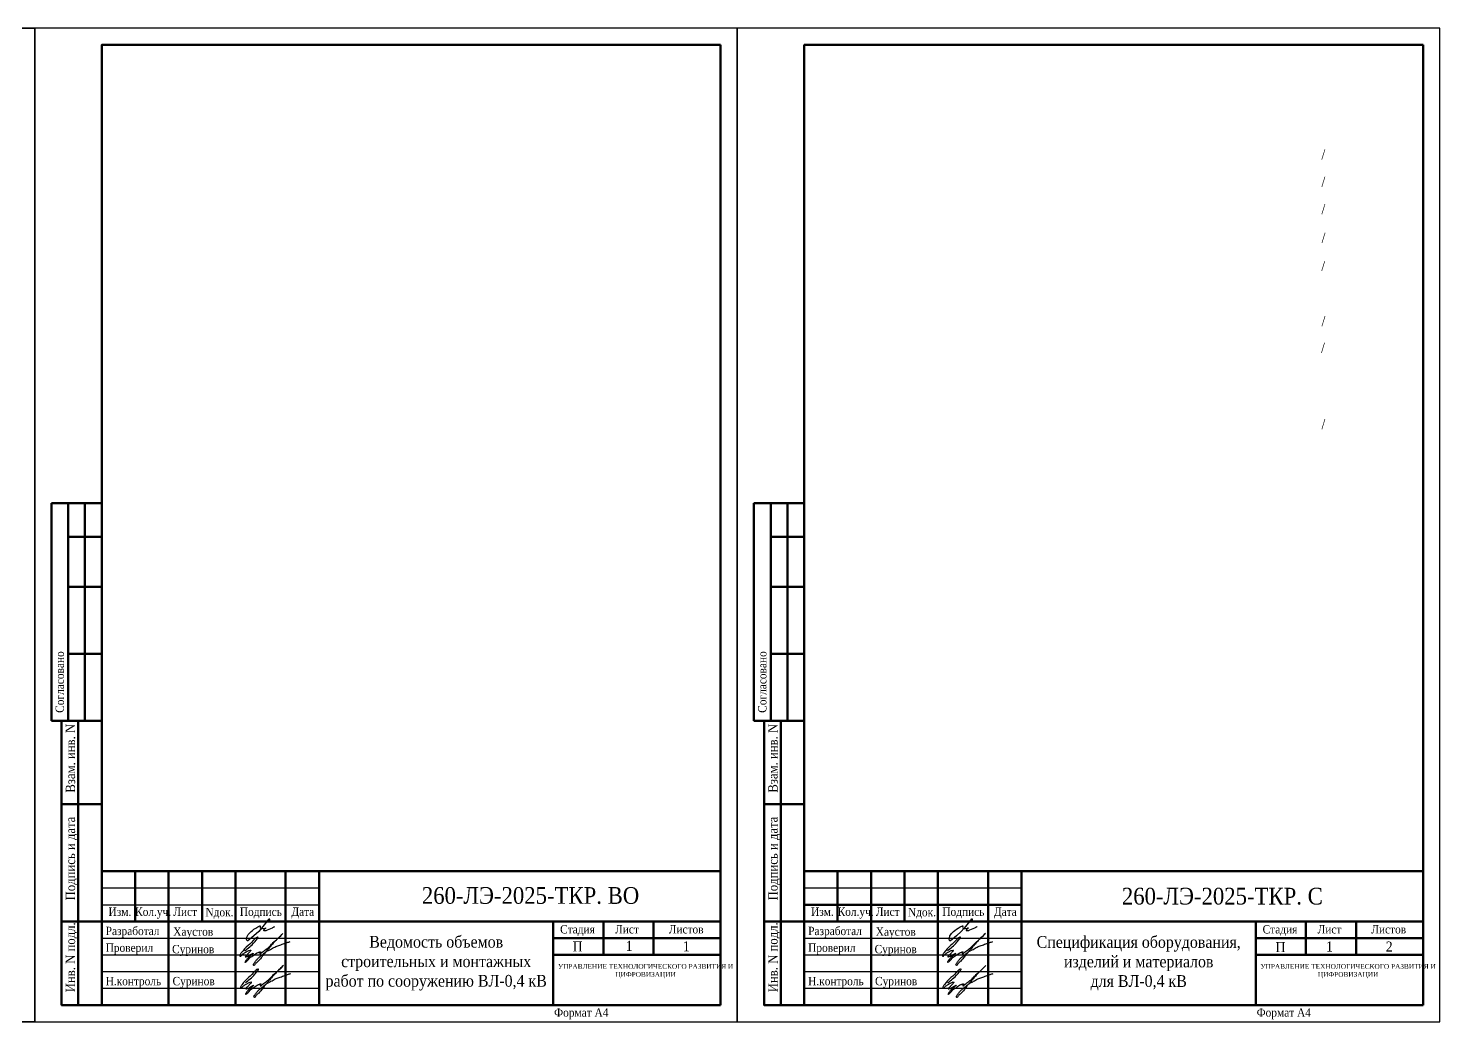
# Model space of a CAD drawing. Header units: millimetres. Extents: x 2174 to 8242, y 1757 to 2055.
# Drawn here: x 6678.8 to 7100.7, y 1758.4 to 2055.4 of the extents above; entities that cross this region are included whole.
import ezdxf

# ---------------------------------------------------------------- set-up
doc = ezdxf.new("R2010")
doc.units = ezdxf.units.MM
doc.layers.add('П', color=7, linetype='Continuous')
doc.layers.add('Чертеж', color=7, linetype='Continuous')
doc.styles.add('стиль1', font='Times New Roman.ttf', dxfattribs={"width": 0.9, "height": 2})
doc.styles.add('стиль2', font='Times New Roman.ttf', dxfattribs={"width": 0.9, "height": 2.5})

# ---------------------------------------------------------------- blocks, each defined once
blk = doc.blocks.new('Штамп б')
at = {"lineweight": 70}
for points in [[(20, 0), (8, 0), (8, 85), (20, 85)], [(13, 0), (13, 85)], [(8, 60), (20, 60)], [(8, 25), (20, 25)]]:
    blk.add_lwpolyline(points, dxfattribs=at)
at = {"lineweight": 25, "style": 'стиль1', "width": 0.9}
for s, p in [('Взам. инв. N', (12.06, 63.49)), ('Подпись и дата', (12.06, 31.28)), ('Инв. N подл.', (12.06, 3.82))]:
    blk.add_text(s, height=2.8, rotation=90, dxfattribs=at).set_placement(p)
blk = doc.blocks.new('A$C5B0935FB')
at = {"lineweight": 70}
for p, q in [((20, 65), (5, 65)), ((5, 0), (5, 65)), ((10, 55), (10, 65)), ((15, 0), (15, 65)), ((20, 0), (20, 65)), ((10, 40), (10, 55)), ((10, 55), (20, 55)), ((10, 20), (10, 40)), ((10, 40), (20, 40)), ((10, 0), (10, 20)), ((10, 20), (20, 20)), ((10, 0), (5, 0)), ((15, 0), (10, 0)), ((20, 0), (15, 0)), ((15, 0), (15, 0))]:
    blk.add_line(p, q, dxfattribs=at)
at = {"lineweight": 25, "style": 'стиль1', "width": 0.9}
blk.add_text('Согласовано', height=2.5, rotation=90, dxfattribs=at).set_placement((8.72, 2.35))
blk = doc.blocks.new('A$C7F1F469D')
at = {"color": 5, "lineweight": 25}
blk.add_spline([(-0.1, 1.78), (1.34, 2.93), (2.75, 4.33), (3.55, 5.31), (3.81, 5.64), (3.86, 5.8), (3.66, 5.81), (3.25, 5.7), (2.89, 5.36), (-1.09, 1.26), (-1.29, 0.98), (-1.47, 0.67), (-1.59, 0.28), (-1.54, 0.16), (-0.98, 0.55), (-0.42, 1.01), (0.34, 1.44), (1.08, 1.86), (1.69, 1.97), (1.62, 1.83), (1.26, 1.37), (0.56, 0.61), (0.16, 0.22), (0, 0), (0.24, -0.04), (0.82, 0.16), (1.44, 0.58), (2.18, 0.95), (2.33, 1.04), (1.93, 0.58), (1.28, 0.02), (0.64, -0.58), (0.1, -1.31), (-0.06, -1.68), (0.13, -1.59), (0.39, -1.41), (1.23, -0.56), (1.62, -0.16), (2.27, 0.27), (2.82, 0.65), (3.41, 1.04), (3.83, 1.25), (4.1, 1.35), (4.33, 1.44), (4.56, 1.45), (4.6, 1.35), (4.48, 1.19), (4.35, 0.92), (4.39, 0.82), (4.59, 0.91), (5.09, 1.34), (6.19, 2.18), (7.41, 3.21), (8.36, 4.22), (9.62, 5.31), (10.99, 6.68), (11.27, 6.98), (9.83, 5.51), (8.6, 4.26), (7.7, 3.28), (7.2, 2.7), (6.74, 2.12), (6.16, 1.41), (5.49, 0.62), (4.74, -0.34), (3.92, -1.29), (3.19, -1.94), (2.91, -2.31), (2.67, -2.58), (2.52, -2.55), (2.49, -2.26), (2.69, -1.9), (3.27, -1.11), (3.8, -0.52), (4.48, 0.07), (5.33, 0.79), (5.97, 1.29), (6.7, 1.77), (7.56, 2.21), (8.83, 2.91), (10.02, 3.35), (11.36, 3.83), (12.55, 4.24), (13.47, 4.57)], degree=3, dxfattribs=at)
blk = doc.blocks.new('Штамп фамилии')
at = {"layer": 'Чертеж', "color": 5, "lineweight": -2}
blk.add_lwpolyline([(47.77, 1.54), (47.84, 1.67), (47.92, 1.81), (47.96, 1.89), (48, 1.95), (48.03, 2.01), (48.06, 2.07), (48.06, 2.11), (48.06, 2.2), (48.04, 2.25), (48.01, 2.27), (47.96, 2.28), (47.9, 2.28), (47.86, 2.27), (47.81, 2.26), (47.74, 2.22), (47.68, 2.18), (47.62, 2.12), (47.55, 2.01), (45.56, -0.42), (44.71, -1.43), (43.25, -2.74), (41.5, -4.21), (41.39, -4.26), (41.31, -4.24), (41.27, -4.2), (41.23, -4.14), (41.16, -4.02), (41.1, -3.86), (41.09, -3.71), (41.09, -3.56), (41.12, -3.39), (41.16, -3.24), (41.2, -3.15), (41.26, -2.95), (41.35, -2.75), (41.59, -2.39), (41.85, -2.07), (42.44, -1.47), (42.8, -1.12), (43.26, -0.79), (43.84, -0.43), (44.4, -0.08), (45.06, 0.28), (45.14, 0.26), (45.15, 0.23), (45.16, 0.18), (45.1, -0.18), (45.18, -0.33), (45.24, -0.4), (45.3, -0.44), (45.4, -0.5), (45.56, -0.52), (45.76, -0.52), (46.6, -0.47), (46.69, -0.39), (46.75, -0.35), (46.77, -0.37), (46.78, -0.39), (46.77, -0.43), (46.75, -0.46), (46.74, -0.48), (46.69, -0.52), (46.58, -0.6), (46.22, -0.9), (46.18, -0.96), (46.17, -1.01), (46.17, -1.08), (46.2, -1.12), (46.33, -1.13), (46.47, -1.12), (46.89, -1.12), (46.98, -1.11), (47.13, -1.06), (47.33, -0.98), (48.8, -0.39), (48.96, -0.28), (49.11, -0.17), (49.26, -0.09), (49.37, -0.06), (49.51, 0.01)], dxfattribs=at)
at = {"layer": 'Чертеж', "color": 67, "lineweight": -2, "true_color": 0x727430}
for p in [(40.67, -8.99), (40.81, -18.55)]:
    blk.add_blockref('A$C7F1F469D', p, dxfattribs=at)
at = {"color": 7, "char_height": 2.5, "attachment_point": 4, "style": 'стиль1'}
for s, insert, width in [(' Разработал', (-1.9, -1.68), 17), ('Хаустов', (19.15, -1.89), 20), (' Проверил', (-1.9, -6.68), 17), (' Суринов', (17.96, -7.12), 20), (' Н.контроль', (-1.9, -16.68), 17), (' Суринов', (18.1, -16.68), 20)]:
    blk.add_mtext(s, dxfattribs=dict(at, insert=insert, width=width))
blk = doc.blocks.new('A$C31D65421')
blk.add_blockref('Штамп фамилии', (2.24, 18.43))

msp = doc.modelspace()

# ---------------------------------------------------------------- linework, layer by layer
at = {"lineweight": 70}
for p, q in [((7095.738, 2050.4), (7095.738, 1763.4)), ((7095.738, 2050.4), (7095.738, 1763.4)), ((6910.738, 1818.4), (6910.738, 1763.4)), ((7095.738, 1803.4), (6910.738, 1803.4))]:
    msp.add_line(p, q, dxfattribs=at)
for points in [[(7095.738, 2050.4), (6910.738, 2050.4), (6910.738, 1763.4)], [(6910.738, 1803.4), (6910.738, 1763.4)], [(6920.738, 1803.4), (6920.738, 1788.4)], [(6920.738, 1803.4), (6920.738, 1788.4)], [(6930.738, 1803.4), (6930.738, 1763.4)], [(6930.738, 1803.4), (6930.738, 1763.4)], [(6940.738, 1803.4), (6940.738, 1788.4)], [(6940.738, 1803.4), (6940.738, 1788.4)], [(6950.738, 1803.4), (6950.738, 1763.4)], [(6950.738, 1803.4), (6950.738, 1763.4)], [(6965.738, 1803.4), (6965.738, 1763.4)], [(6965.738, 1803.4), (6965.738, 1763.4)], [(6975.738, 1803.4), (6975.738, 1763.4)], [(6975.738, 1803.4), (6975.738, 1763.4)], [(6910.738, 1793.4), (6975.738, 1793.4)], [(6910.738, 1788.4), (6975.738, 1788.4)], [(6975.738, 1788.4), (7095.738, 1788.4)], [(6975.738, 1788.4), (7095.738, 1788.4)], [(7045.738, 1788.4), (7045.738, 1763.4)], [(7045.738, 1788.4), (7045.738, 1763.4)], [(7060.738, 1788.4), (7060.738, 1778.4)], [(7060.738, 1788.4), (7060.738, 1778.4)], [(7075.738, 1788.4), (7075.738, 1778.4)], [(7075.738, 1788.4), (7075.738, 1778.4)], [(7045.738, 1783.4), (7095.738, 1783.4)], [(7045.738, 1783.4), (7095.738, 1783.4)], [(7045.738, 1778.4), (7095.738, 1778.4)], [(7045.738, 1778.4), (7095.738, 1778.4)], [(6910.738, 1763.4), (7095.738, 1763.4)], [(6910.738, 1763.4), (7095.738, 1763.4)]]:
    msp.add_lwpolyline(points, dxfattribs=at)
at = {"lineweight": 30}
for points in [[(6910.738, 1803.4), (6975.738, 1803.4)], [(6910.738, 1798.4), (6975.738, 1798.4)], [(6910.738, 1788.4), (6975.738, 1788.4)], [(6910.738, 1783.4), (6975.738, 1783.4)], [(6910.738, 1778.4), (6975.738, 1778.4)], [(6910.738, 1773.4), (6975.738, 1773.4)], [(6910.738, 1768.4), (6975.738, 1768.4)]]:
    msp.add_lwpolyline(points, dxfattribs=at)
at = {"layer": 'П', "linetype": 'Continuous', "lineweight": 30}
for points in [[(6470.738, 1758.4), (6680.738, 1758.4), (6680.738, 2055.4), (6470.738, 2055.4)], [(6470.738, 2055.4), (6680.738, 2055.4), (6680.738, 1758.4), (6470.738, 1758.4)]]:
    msp.add_lwpolyline(points, close=True, dxfattribs=at)
at = {"layer": 'П', "linetype": 'Continuous', "lineweight": 0}
for points in [[(6680.738, 2055.4), (6890.738, 2055.4), (6890.738, 1758.4), (6680.738, 1758.4)], [(6890.738, 2055.4), (7100.738, 2055.4), (7100.738, 1758.4), (6890.738, 1758.4)]]:
    msp.add_lwpolyline(points, close=True, dxfattribs=at)
at = {"layer": 'П', "lineweight": 30}
for points in [[(6680.738, 1758.4), (6890.738, 1758.4), (6890.738, 2055.4), (6680.738, 2055.4)], [(6890.738, 1758.4), (7100.738, 1758.4), (7100.738, 2055.4), (6890.738, 2055.4)]]:
    msp.add_lwpolyline(points, close=True, dxfattribs=at)
at = {"layer": 'Чертеж', "lineweight": 70}
for p, q in [((6885.738, 2050.4), (6885.738, 1763.4)), ((6885.738, 1803.4), (6700.738, 1803.4)), ((6700.738, 1798.4), (6700.738, 1803.4)), ((6720.738, 1788.4), (6720.738, 1803.4)), ((6765.738, 1798.4), (6765.738, 1803.4)), ((6720.738, 1793.4), (6720.738, 1763.4)), ((6835.738, 1783.4), (6885.738, 1783.4))]:
    msp.add_line(p, q, dxfattribs=at)
for points in [[(6885.738, 2050.4), (6700.738, 2050.4), (6700.738, 1763.4)], [(6700.738, 1803.4), (6700.738, 1763.4)], [(6710.738, 1803.4), (6710.738, 1788.4)], [(6730.738, 1803.4), (6730.738, 1788.4)], [(6740.738, 1803.4), (6740.738, 1763.4)], [(6755.738, 1803.4), (6755.738, 1763.4)], [(6765.738, 1803.4), (6765.738, 1763.4)], [(6700.738, 1788.4), (6765.738, 1788.4)], [(6765.738, 1788.4), (6885.738, 1788.4)], [(6835.738, 1788.4), (6835.738, 1763.4)], [(6850.738, 1788.4), (6850.738, 1778.4)], [(6865.738, 1788.4), (6865.738, 1778.4)], [(6835.738, 1778.4), (6885.738, 1778.4)], [(6700.738, 1763.4), (6885.738, 1763.4)]]:
    msp.add_lwpolyline(points, dxfattribs=at)
at = {"layer": 'Чертеж', "lineweight": 30}
for points in [[(6700.738, 1798.4), (6765.738, 1798.4)], [(6700.738, 1793.4), (6765.738, 1793.4)], [(6700.738, 1783.4), (6765.738, 1783.4)], [(6700.738, 1778.4), (6765.738, 1778.4)], [(6700.738, 1778.4), (6765.738, 1778.4)], [(6700.738, 1773.4), (6765.738, 1773.4)], [(6700.738, 1768.4), (6765.738, 1768.4)]]:
    msp.add_lwpolyline(points, dxfattribs=at)

# ---------------------------------------------------------------- block references
for p in [(6680.738, 1848.4), (6890.738, 1848.4)]:
    msp.add_blockref('A$C5B0935FB', p)
at = {"lineweight": 25}
msp.add_blockref('Штамп б', (6890.738, 1763.4), dxfattribs=at)
at = {"layer": 'Чертеж', "lineweight": 25}
msp.add_blockref('Штамп б', (6680.738, 1763.4), dxfattribs=at)
at = {"layer": 'Чертеж', "linetype": 'Continuous', "lineweight": 0}
for p in [(6700.738, 1768.4), (6910.738, 1768.4)]:
    msp.add_blockref('A$C31D65421', p, dxfattribs=at)

# ---------------------------------------------------------------- texts
at = {"lineweight": 25, "style": 'стиль1', "width": 0.9}
for s, height, p in [('/', 3, (7065.379, 2016.195)), ('/', 3, (7065.379, 2008.013)), ('/', 3, (7065.379, 1999.831)), ('/', 3, (7065.431, 1991.287)), ('/', 3, (7065.334, 1982.837)), ('/', 3, (7065.403, 1966.336)), ('/', 3, (7065.275, 1958.402)), ('/', 3, (7065.393, 1935.583)), ('Изм.', 2.5, (6912.791, 1790.06)), ('Кол.уч.', 2.5, (6920.738, 1790.06)), ('Лист', 2.5, (6932.139, 1790.06)), ('Nдок.', 2.5, (6941.761, 1789.918)), ('Подпись', 2.5, (6952.035, 1790.06)), ('Дата', 2.5, (6967.449, 1790.06)), ('Стадия', 2.5, (7047.786, 1784.799)), ('Лист', 2.5, (7064.207, 1784.799)), ('Листов', 2.5, (7080.251, 1784.799)), ('П', 3, (7051.665, 1779.213)), ('1', 3, (7066.749, 1779.383)), ('2', 3, (7084.604, 1779.383)), ('Формат А4', 2.5, (7045.999, 1759.927))]:
    msp.add_text(s, height=height, dxfattribs=at).set_placement(p)
at = {"layer": 'Чертеж', "lineweight": 25, "style": 'стиль1', "width": 0.9}
for s, height, p in [('Изм.', 2.5, (6702.791, 1790.06)), ('Кол.уч.', 2.5, (6710.738, 1790.06)), ('Лист', 2.5, (6722.139, 1790.06)), ('Nдок.', 2.5, (6731.761, 1789.918)), ('Подпись', 2.5, (6742.035, 1790.06)), ('Дата', 2.5, (6757.449, 1790.06)), ('Стадия', 2.5, (6837.786, 1784.799)), ('Лист', 2.5, (6854.207, 1784.799)), ('Листов', 2.5, (6870.251, 1784.799)), ('П', 3, (6841.545, 1779.412)), ('1', 3, (6857.382, 1779.581)), ('1', 3, (6874.477, 1779.464)), ('Формат А4', 2.5, (6835.999, 1759.927))]:
    msp.add_text(s, height=height, dxfattribs=at).set_placement(p)
at = {"layer": 'Чертеж', "lineweight": 25, "attachment_point": 5, "style": 'стиль2'}
for s, insert, char_height, width in [('260-ЛЭ-2025-ТКР. ВО', (6828.937, 1796.104), 5, 119.88502), ('260-ЛЭ-2025-ТКР. С', (7035.738, 1795.9), 5, 120), ('{\\H0.8x;УПРАВЛЕНИЕ ТЕХНОЛОГИЧЕСКОГО РАЗВИТИЯ И ЦИФРОВИЗАЦИИ}', (6863.334, 1773.521), 1.8, 54.19561), ('{\\H0.8x;УПРАВЛЕНИЕ ТЕХНОЛОГИЧЕСКОГО РАЗВИТИЯ И ЦИФРОВИЗАЦИИ}', (7073.334, 1773.521), 1.8, 54.19561)]:
    msp.add_mtext(s, dxfattribs=dict(at, insert=insert, char_height=char_height, width=width))
at = {"layer": 'Чертеж', "lineweight": 50, "char_height": 3.5, "width": 70, "attachment_point": 5}
for s, insert, style in [('Ведомость объемов \\Pстроительных и монтажных \\Pработ по сооружению ВЛ-0,4 кВ', (6800.738, 1775.9), 'стиль1'), ('Спецификация оборудования, \\Pизделий и материалов \\Pдля ВЛ-0,4 кВ', (7010.738, 1775.9), 'стиль2')]:
    msp.add_mtext(s, dxfattribs=dict(at, insert=insert, style=style))

doc.saveas('drawing.dxf')
